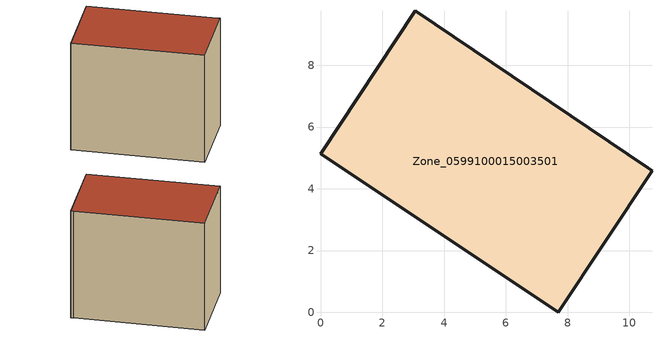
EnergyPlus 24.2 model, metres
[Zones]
Zone_0599100015003501
 floor ground (C_G): 3.07,9.77 10.6,4.68 10.74,4.59 7.69,0 0,5.14 z0.88
 wall outside (C_F): 10.6,4.68 3.07,9.77 0,5.14 7.69,0 10.74,4.59 10.6,4.68 z0.88:9.04
 roof outside (C_R): 0,5.14 7.69,0 10.74,4.59 10.6,4.68 3.07,9.77 z9.04
[BUILDING]
Pand.0599100015003501: North Axis=0; Terrain=City; Loads Convergence Tolerance Value=0.04; Temperature Convergence Tolerance Value=0.4; Solar Distribution=FullExterior; Maximum Number of Warmup Days=25; Minimum Number of Warmup Days=1
[Site:Location]
Rotterdam.The.Hague.AP_ZH_NLD Design_Conditions: Latitude=51.96; Longitude=4.45; Time Zone=1; Elevation=-4.5
[SITE:GROUNDTEMPERATURE:BUILDINGSURFACE]
18, 18, 18, 18, 18, 18, 18, 18, 18, 18, 18, 18
[MATERIAL] Thermal Absorptance=0.9; Solar Absorptance=0.7; Visible Absorptance=0.7
Name | Roughness | Thickness | Conductivity | Density | Specific Heat
G.TI.1975-1991 | MediumSmooth | 0.15 | 0.288461 | 540 | 1210
F.TI.1975-1991 | Rough | 0.3 | 0.230769 | 1920 | 840
R.TI.1975-1991 | MediumRough | 0.2 | 0.153846 | 1500 | 1000
[CONSTRUCTION]
C_G: G.TI.1975-1991
C_F: F.TI.1975-1991
C_R: R.TI.1975-1991
[ZONE]
Zone_0599100015003501: Type=1; Multiplier=1; Ceiling Height=Autocalculate; Volume=Autocalculate; Floor Area=autocalculate; Part of Total Floor Area=Yes
[ZONEINFILTRATION:DESIGNFLOWRATE]
Infil_Zone_0599100015003501: Zone or ZoneList or Space or SpaceList=Zone_0599100015003501; Schedule=AlwaysOn; Design Flow Rate Calculation Method=Flow/Area; Flow Rate per Floor Area=0.003; Constant Term Coefficient=1; Temperature Term Coefficient=0; Velocity Term Coefficient=0; Velocity Squared Term Coefficient=0
[HVACTEMPLATE:ZONE:IDEALLOADSAIRSYSTEM]
Zone_0599100015003501: Maximum Heating Supply Air Temperature=50; Minimum Cooling Supply Air Temperature=13; Maximum Heating Supply Air Humidity Ratio=0.0156; Minimum Cooling Supply Air Humidity Ratio=0.0077; Heating Limit=NoLimit; Cooling Limit=NoLimit; Dehumidification Control Type=ConstantSensibleHeatRatio; Cooling Sensible Heat Ratio=0.7; Dehumidification Setpoint=60; Humidification Control Type=None; Humidification Setpoint=30; Outdoor Air Method=None; Outdoor Air Flow Rate per Person=0.00944; Outdoor Air Flow Rate per Zone Floor Area=0; Outdoor Air Flow Rate per Zone=0; Demand Controlled Ventilation Type=None; Outdoor Air Economizer Type=NoEconomizer; Heat Recovery Type=None; Sensible Heat Recovery Effectiveness=0.7; Latent Heat Recovery Effectiveness=0.65
[ZONECONTROL:THERMOSTAT]
ThermostatControl_Zone_0599100015003501: Zone or ZoneList=Zone_0599100015003501; Control Type Schedule=DualSetpointControlType; Control 1=Thermostat_Zone_0599100015003501; Temperature Difference Between Cutout And Setpoint=0
[THERMOSTATSETPOINT:DUALSETPOINT]
Thermostat_Zone_0599100015003501: Heating Setpoint Temperature Schedule=HeatingSetpoint_Zone_0599100015003501; Cooling Setpoint Temperature Schedule=CoolingSetpoint_Zone_0599100015003501
[SCHEDULE:COMPACT]
HeatingSetpoint_Zone_0599100015003501: Through: 12/31, For: AllDays, Until: 24:00, 21
CoolingSetpoint_Zone_0599100015003501: Through: 12/31, For: AllDays, Until: 24:00, 24
DualSetpointControlType: Through: 12/31, For: AllDays, Until: 24:00, 4
AlwaysOn: Through: 12/31, For: AllDays, Until: 24:00, 1
